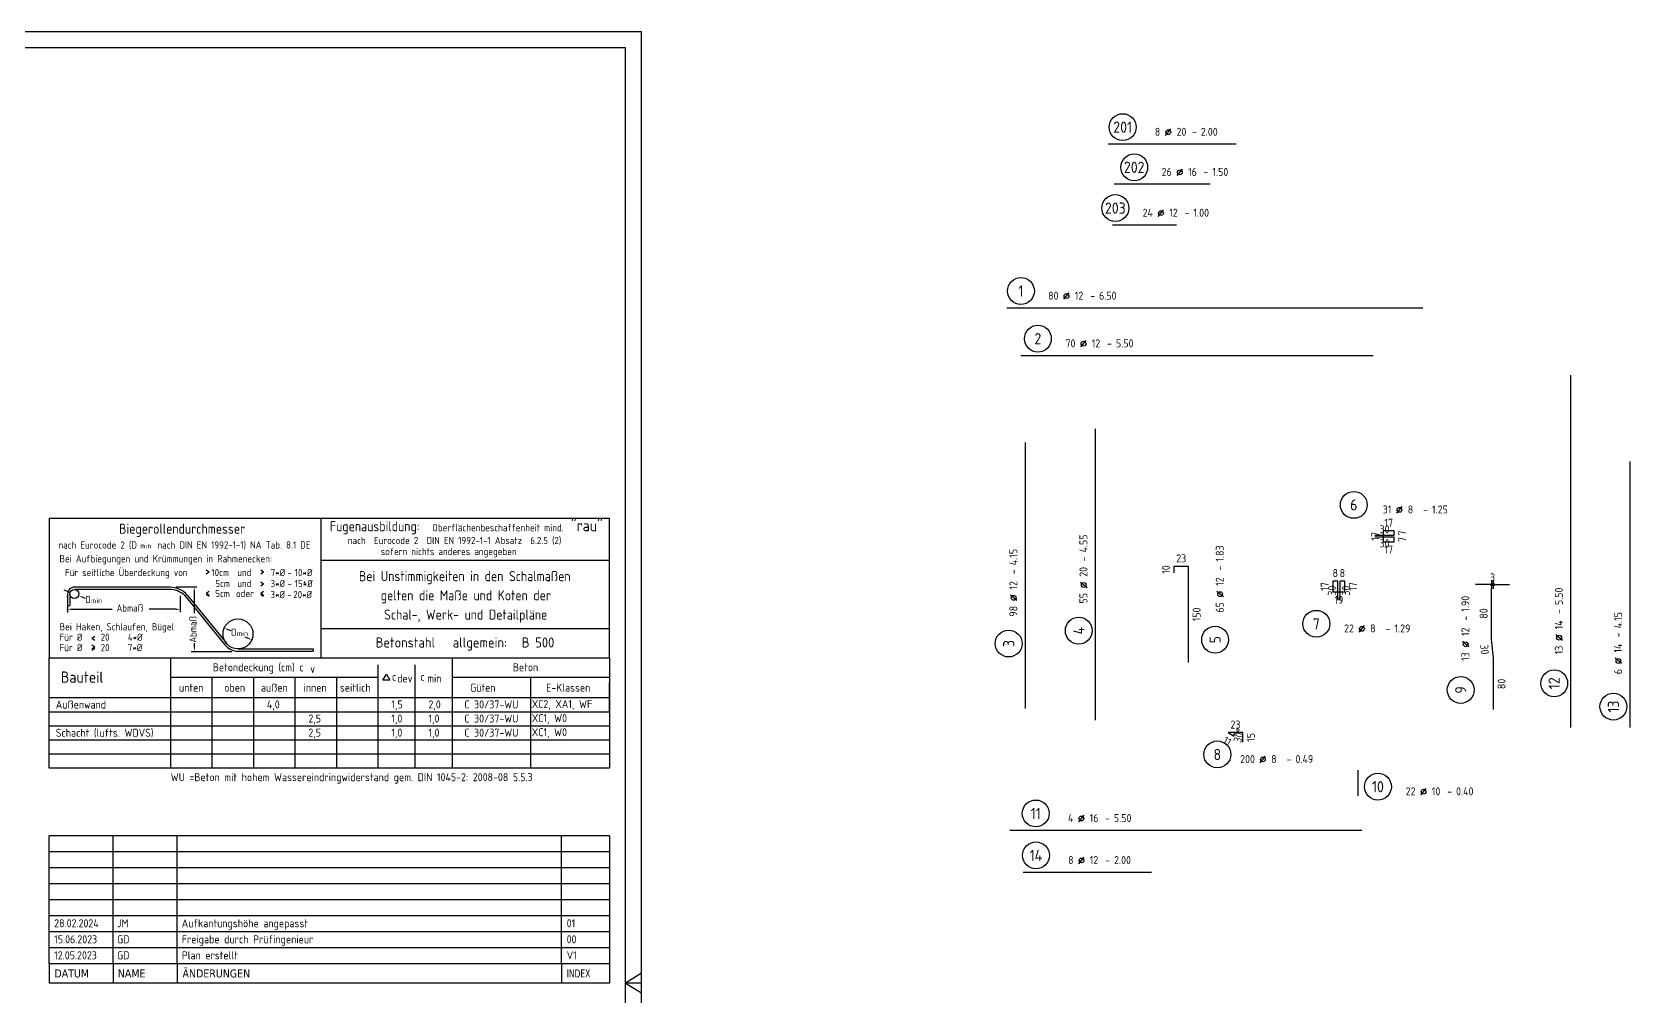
# Model space of a CAD drawing. Extents: x 0 to 57.5, y 0 to 33.7.
# Drawn here: x 32.53 to 57.49, y 14.65 to 29.7 of the extents above; entities that cross this region are included whole.
import ezdxf
from ezdxf.enums import TextEntityAlignment as Align

# ---------------------------------------------------------------- set-up
doc = ezdxf.new("R2010")
doc.units = 0
doc.header["$LTSCALE"] = 0.5
doc.linetypes.add('AUSGEZOGEN', pattern=[1000.01, 1000, 0.01])
for name, color, linetype in [('BET-ANS', 7, 'Continuous'), ('MASSE', 7, 'Continuous'), ('RAHMEN', 7, 'Continuous'), ('RND', 7, 'Continuous'), ('STEMPEL', 7, 'Continuous'), ('TEXT', 7, 'Continuous')]:
    doc.layers.add(name, color=color, linetype=linetype)
doc.styles.add('helv', font='tahoma.ttf')
doc.styles.add('txt', font='isocp.shx')
doc.dimstyles.new('DOT_I', dxfattribs={"dimscale": 0.5, "dimtxt": 0.25, "dimasz": 0.25, "dimexe": 0.1, "dimexo": 0.3, "dimgap": 0.1, "dimtad": 1, "dimdec": 3, "dimzin": 3, "dimtxsty": 'txt', "dimblk": 'DOT', "dimblk1": 'DOT', "dimblk2": 'DOT', "dimsah": 1, "dimcen": 0.1, "dimse1": 1, "dimse2": 1, "dimazin": 0, "dimtfac": 1, "dimtdec": 4, "dimtix": 1, "dimtmove": 2, "dimatfit": 3, "dimfxl": 0, "dimtvp": 1, "dimtolj": 1, "dimtzin": 0, "dimarcsym": 0})

# ---------------------------------------------------------------- blocks, each defined once
blk = doc.blocks.new('Plankopf-ER')
at = {"layer": 'RAHMEN', "color": 7, "linetype": 'Continuous'}
for p, q in [((-0.5, 4.6), (-18, 4.6)), ((-18, 4.1), (-18, 4.6)), ((-16, 4.1), (-16, 4.6)), ((-14, 4.1), (-14, 4.6)), ((-2, 4.1), (-2, 4.6)), ((-0.5, 4.6), (-0.5, 4.1)), ((-0.5, 4.1), (-18, 4.1)), ((-18, 3.6), (-18, 4.1)), ((-16, 3.6), (-16, 4.1)), ((-14, 3.6), (-14, 4.1)), ((-2, 3.6), (-2, 4.1)), ((-0.5, 4.1), (-0.5, 3.6)), ((-0.5, 3.6), (-18, 3.6)), ((-18, 3.1), (-18, 3.6)), ((-16, 3.1), (-16, 3.6)), ((-14, 3.1), (-14, 3.6)), ((-2, 3.1), (-2, 3.6)), ((-0.5, 3.6), (-0.5, 3.1)), ((-0.5, 3.1), (-18, 3.1)), ((-18, 2.6), (-18, 3.1)), ((-16, 2.6), (-16, 3.1)), ((-14, 2.6), (-14, 3.1)), ((-2, 2.6), (-2, 3.1)), ((-0.5, 3.1), (-0.5, 2.6)), ((-0.5, 2.6), (-18, 2.6)), ((-18, 2.1), (-18, 2.6)), ((-16, 2.1), (-16, 2.6)), ((-14, 2.1), (-14, 2.6)), ((-2, 2.1), (-2, 2.6)), ((-0.5, 2.6), (-0.5, 2.1)), ((-0.5, 2.1), (-18, 2.1)), ((-18, 1.6), (-18, 2.1)), ((-16, 1.6), (-16, 2.1)), ((-14, 1.6), (-14, 2.1)), ((-2, 1.6), (-2, 2.1)), ((-0.5, 2.1), (-0.5, 1.6)), ((-0.5, 1.6), (-18, 1.6)), ((-18, 1.1), (-18, 1.6)), ((-16, 1.1), (-16, 1.6)), ((-14, 1.1), (-14, 1.6)), ((-2, 1.1), (-2, 1.6)), ((-0.5, 1.6), (-0.5, 1.1)), ((-0.5, 1.1), (-18, 1.1)), ((-18, 0.6), (-18, 1.1)), ((-16, 0.6), (-16, 1.1)), ((-14, 0.6), (-14, 1.1)), ((-2, 0.6), (-2, 1.1)), ((-0.5, 1.1), (-0.5, 0.6)), ((-0.5, 0.6), (-18, 0.6)), ((-18, 0.6), (-18, 0)), ((-16, 0.6), (-16, 0)), ((-14, 0.6), (-14, 0)), ((-2, 0.6), (-2, 0)), ((-0.5, 0.6), (-0.5, 0)), ((-0.5, 0), (-18, 0))]:
    blk.add_line(p, q, dxfattribs=at)
at = {"layer": 'RAHMEN', "color": 7, "linetype": 'Continuous', "style": 'txt'}
for tag, p in [('INDEX-D8', (-17.841, 4.242)), ('INDEX-N8', (-15.876, 4.242)), ('INDEX-X8', (-13.857, 4.242)), ('INDEX8', (-1.833, 4.242)), ('INDEX-D7', (-17.841, 3.742)), ('INDEX-N7', (-15.876, 3.742)), ('INDEX-X7', (-13.857, 3.742)), ('INDEX7', (-1.833, 3.742)), ('INDEX-D6', (-17.841, 3.242)), ('INDEX-N6', (-15.876, 3.242)), ('INDEX-X6', (-13.857, 3.242)), ('INDEX6', (-1.833, 3.242)), ('INDEX-D5', (-17.841, 2.742)), ('INDEX-N5', (-15.876, 2.742)), ('INDEX-X5', (-13.857, 2.742)), ('INDEX5', (-1.833, 2.742)), ('INDEX-D4', (-17.841, 2.242)), ('INDEX-N4', (-15.876, 2.242)), ('INDEX-X4', (-13.857, 2.242)), ('INDEX4', (-1.833, 2.242)), ('INDEX-D3', (-17.841, 1.742)), ('INDEX-N3', (-15.876, 1.742)), ('INDEX-X3', (-13.857, 1.742)), ('INDEX3', (-1.833, 1.742)), ('INDEX-D2', (-17.841, 1.242)), ('INDEX-N2', (-15.876, 1.242)), ('INDEX-X2', (-13.857, 1.242)), ('INDEX2', (-1.833, 1.242)), ('INDEX-D1', (-17.841, 0.742)), ('INDEX-N1', (-15.876, 0.742)), ('INDEX-X1', (-13.857, 0.742)), ('INDEX1', (-1.833, 0.742))]:
    blk.add_attdef(tag, p, '', height=0.25, dxfattribs=at)
at = {"layer": 'STEMPEL', "color": 7, "linetype": 'Continuous', "style": 'helv'}
for s, p in [('DATUM', (-17.833, 0.176)), ('NAME', (-15.853, 0.176)), ('ÄNDERUNGEN', (-13.833, 0.176))]:
    blk.add_text(s, height=0.25, dxfattribs=at).set_placement(p)
at = {"layer": 'STEMPEL', "color": 7, "linetype": 'Continuous', "style": 'helv', "width": 0.8}
blk.add_text('INDEX', height=0.25, dxfattribs=at).set_placement((-1.833, 0.176))
blk = doc.blocks.new('RND_AUSZ')
at = {"layer": 'RND', "color": 7, "linetype": 'Continuous'}
blk.add_line((1.341, 0.262), (1.509, 0.466), dxfattribs=at)
at = {"layer": 'RND', "color": 1, "linetype": 'Continuous'}
blk.add_circle((0, 0.52), 0.42, dxfattribs=at)
at = {"layer": 'RND', "color": 7, "linetype": 'Continuous'}
blk.add_circle((1.425, 0.364), 0.075, dxfattribs=at)
at = {"layer": 'RND', "color": 7, "linetype": 'Continuous', "style": 'txt'}
blk.add_text('-', height=0.25, dxfattribs=at).set_placement((2.163, 0.25))
for tag, p in [('WIEOFT', (-0.536, 0.25)), ('STK', (1.174, 0.25))]:
    blk.add_attdef(tag, text='', height=0.25, dxfattribs=at).set_placement(p, align=Align.RIGHT)
at = {"layer": 'RND', "color": 1, "linetype": 'Continuous', "style": 'txt'}
blk.add_attdef('POS', text='', height=0.35, dxfattribs=at).set_placement((0, 0.52), align=Align.MIDDLE)
at = {"layer": 'RND', "color": 7, "linetype": 'Continuous', "style": 'txt'}
for tag, p in [('DS', (1.683, 0.25)), ('LANG', (2.441, 0.25)), ('TEXT', (3.669, 0.25))]:
    blk.add_attdef(tag, p, '', height=0.25, dxfattribs=at)
blk = doc.blocks.new('*D18')
at = {"layer": 'Defpoints', "color": 0, "linetype": 'AUSGEZOGEN', "transparency": 16777216}
for p in [(51.213, 18.761), (51.261, 18.734), (51.307, 18.727), (51.328, 18.761)]:
    blk.add_point(p, dxfattribs=at)
at = {"layer": 'RND', "color": 0, "linetype": 'AUSGEZOGEN', "lineweight": -2, "transparency": 16777216}
blk.add_arc((51.213, 18.761), 0.1, 330, 0, dxfattribs=at)
at = {"layer": 'RND', "color": 0, "linetype": 'AUSGEZOGEN', "transparency": 16777216, "insert": (51.382, 18.716), "char_height": 0.125, "attachment_point": 5, "rotation": 75, "style": 'txt'}
blk.add_mtext('\\A1;30°', dxfattribs=at)
blk = doc.blocks.new('DOT')
at = {"layer": 'MASSE', "color": 7, "linetype": 'Continuous'}
for p, q in [((0, 0), (-1, 0)), ((0, 0.54), (0, -0.54))]:
    blk.add_line(p, q, dxfattribs=at)
at = {"layer": 'MASSE', "color": 7, "linetype": 'Continuous', "const_width": 0.2}
blk.add_lwpolyline([(-0.1, 0, 1), (0.1, 0, 1)], format="xyb", close=True, dxfattribs=at)
blk = doc.blocks.new('*D19')
at = {"layer": 'Defpoints', "color": 0, "linetype": 'AUSGEZOGEN', "transparency": 16777216}
for p in [(55.329, 21.071), (55.359, 21.071), (55.359, 21.071)]:
    blk.add_point(p, dxfattribs=at)
at = {"layer": 'RND', "color": 0, "linetype": 'AUSGEZOGEN', "lineweight": -2, "transparency": 16777216}
for p, q in [((55.204, 21.071), (55.079, 21.071)), ((55.329, 21.071), (55.359, 21.071)), ((55.484, 21.071), (55.609, 21.071))]:
    blk.add_line(p, q, dxfattribs=at)
at = {"layer": 'RND', "color": 0, "linetype": 'AUSGEZOGEN', "lineweight": -2, "transparency": 16777216, "xscale": 0.125, "yscale": 0.125, "zscale": 0.125}
blk.add_blockref('DOT', (55.329, 21.071), dxfattribs=at)
at = {"layer": 'RND', "color": 0, "linetype": 'AUSGEZOGEN', "lineweight": -2, "transparency": 16777216, "xscale": 0.125, "yscale": 0.125, "zscale": 0.125, "rotation": 180}
blk.add_blockref('DOT', (55.359, 21.071), dxfattribs=at)
at = {"layer": 'RND', "color": 0, "linetype": 'AUSGEZOGEN', "transparency": 16777216, "insert": (55.344, 21.183), "char_height": 0.125, "attachment_point": 5, "style": 'txt'}
blk.add_mtext('\\A1;3', dxfattribs=at)
blk = doc.blocks.new('DINA1')
at = {"layer": 'RAHMEN'}
for p, q in [((84.1, 59.4), (0, 59.4)), ((84.1, 0), (84.1, 59.4))]:
    blk.add_line(p, q, dxfattribs=at)
at = {"layer": 'RAHMEN', "color": 5}
for p, q in [((83.6, 58.9), (2, 58.9)), ((83.6, 0.5), (83.6, 58.9))]:
    blk.add_line(p, q, dxfattribs=at)
at = {"layer": 'RAHMEN', "color": 7, "linetype": 'Continuous'}
for p, q in [((84.1, 30.01), (83.6, 29.7)), ((83.6, 29.7), (84.1, 29.39))]:
    blk.add_line(p, q, dxfattribs=at)

msp = doc.modelspace()

# ---------------------------------------------------------------- linework, layer by layer
at = {"layer": 'RAHMEN', "color": 5, "linetype": 'Continuous'}
for p, q in [((32.8, 22.10913), (41.55, 22.10913)), ((32.8, 22.10913), (32.8, 19.93006)), ((37.0492, 19.93006), (37.0492, 22.10913)), ((41.55, 19.93006), (41.55, 22.10913)), ((41.55, 19.07649), (41.55, 19.53884))]:
    msp.add_line(p, q, dxfattribs=at)
at = {"layer": 'RAHMEN', "color": 7, "linetype": 'AUSGEZOGEN'}
for p, q in [((35.29807, 21.26638), (35.25441, 21.29695)), ((35.29807, 21.26638), (35.25441, 21.23582)), ((36.14799, 21.26638), (36.10433, 21.29695)), ((36.14799, 21.26638), (36.10433, 21.23582)), ((37.0492, 21.4516), (41.55, 21.4516)), ((35.25441, 20.93855), (35.29807, 20.96912)), ((36.10433, 20.93855), (36.14799, 20.96912)), ((36.14847, 21.07666), (36.10481, 21.10722)), ((36.14847, 21.07666), (36.10481, 21.04609)), ((35.25441, 20.93855), (35.29807, 20.90798)), ((35.25441, 20.91916), (35.29807, 20.88859)), ((36.10433, 20.93855), (36.14799, 20.90798)), ((36.10433, 20.91916), (36.14799, 20.88859)), ((33.46941, 20.23578), (33.51306, 20.26635)), ((33.46941, 20.23578), (33.51306, 20.20521)), ((37.0492, 20.3877), (41.55, 20.3877)), ((33.51306, 20.09491), (33.46941, 20.12548)), ((33.51306, 20.09491), (33.46941, 20.06434)), ((33.51306, 20.07552), (33.46941, 20.04495)), ((32.8, 19.30751), (41.55, 19.30751)), ((32.8, 19.08751), (41.55, 19.08751)), ((32.8, 18.86751), (41.55, 18.86751)), ((32.8, 18.64751), (41.55, 18.64751)), ((32.8, 18.42751), (41.55, 18.42751))]:
    msp.add_line(p, q, dxfattribs=at)
at = {"layer": 'RAHMEN', "color": 7, "linetype": 'Continuous'}
for p, q in [((33.12966, 20.95043), (33.03639, 20.98632)), ((34.69123, 21.03094), (33.19567, 21.03094)), ((34.67853, 20.99551), (33.19567, 20.99551)), ((34.78261, 21.03431), (35.10883, 21.03431)), ((35.06646, 20.96694), (35.06646, 20.62601)), ((33.08937, 20.92464), (33.08937, 20.74748)), ((33.08937, 20.74748), (33.1248, 20.74748)), ((33.08937, 20.73612), (33.08937, 20.63573)), ((33.1248, 20.92464), (33.1248, 20.74748)), ((33.31546, 20.87895), (33.3625, 20.86085)), ((34.84928, 20.89494), (34.84928, 20.64152)), ((34.91372, 20.90619), (35.54367, 20.13092)), ((34.96221, 20.90197), (35.56839, 20.15594)), ((33.15687, 20.68652), (33.78512, 20.68652)), ((34.78178, 20.68652), (34.36338, 20.68652)), ((35.64113, 20.34822), (35.59725, 20.36714)), ((35.90316, 20.23524), (35.86232, 20.25285)), ((35.01977, 20.02902), (35.65322, 20.02902)), ((35.07097, 20.09652), (35.07097, 20.15564)), ((35.75321, 20.06712), (36.92247, 20.06662)), ((35.75321, 20.03119), (36.92247, 20.03119)), ((36.92247, 20.06662), (36.92247, 20.03119)), ((34.70073, 18.23342), (34.70073, 19.93006)), ((37.93977, 18.20751), (37.93977, 19.82047)), ((38.51908, 18.20751), (38.51908, 19.82047)), ((39.0984, 18.20751), (39.0984, 19.93006)), ((35.34854, 18.20751), (35.34854, 19.62813)), ((35.99635, 18.20751), (35.99635, 19.62813)), ((36.64415, 18.20751), (36.64415, 19.62813)), ((37.29196, 18.20751), (37.29196, 19.62813)), ((40.3242, 18.20751), (40.3242, 19.62813)), ((34.70073, 18.20751), (34.70073, 19.30751)), ((37.93977, 18.20751), (37.93977, 19.30751)), ((42.05, 14.85), (41.8, 14.85))]:
    msp.add_line(p, q, dxfattribs=at)
at = {"layer": 'RAHMEN', "color": 1, "linetype": 'Continuous'}
for p, q in [((34.70073, 19.62813), (37.93977, 19.62813)), ((39.0984, 19.62813), (41.55, 19.62813))]:
    msp.add_line(p, q, dxfattribs=at)
at = {"layer": 'RAHMEN', "color": 5, "linetype": 'AUSGEZOGEN'}
msp.add_lwpolyline([(32.8, 19.93006), (41.55, 19.93006), (41.55, 18.20751), (32.8, 18.20751)], close=True, dxfattribs=at)
at = {"layer": 'RAHMEN', "color": 1, "linetype": 'Continuous'}
msp.add_lwpolyline([(38.06859, 19.67274), (38.1231, 19.57833), (38.01408, 19.57833)], close=True, dxfattribs=at)
at = {"layer": 'RAHMEN', "color": 7, "linetype": 'Continuous'}
for centre, radius in [((33.19567, 20.92464), 0.07086), ((35.75021, 20.30119), 0.23407)]:
    msp.add_circle(centre, radius, dxfattribs=at)
for centre, radius, start, end in [((33.19567, 20.92464), 0.1063, 89.999981, 180), ((34.67853, 20.64119), 0.35432, 48.410685, 89.999997), ((34.69123, 20.68179), 0.34915, 39.095644, 90), ((35.75321, 20.30119), 0.27, 219.095644, 270)]:
    msp.add_arc(centre, radius, start, end, dxfattribs=at)
for p in [(36.78747, 21.11175), (33.08937, 20.88366), (33.08937, 20.68652), (35.53527, 20.39387), (35.96515, 20.20851)]:
    msp.add_point(p, dxfattribs=at)
for points in [[(33.07765, 20.96109), (33.08392, 20.97738), (33.12966, 20.95043)], [(35.07771, 20.96694), (35.05521, 20.96694), (35.06646, 21.03444)], [(33.31232, 20.8708), (33.31859, 20.88709), (33.26658, 20.89775)], [(33.15687, 20.67527), (33.15687, 20.69777), (33.08937, 20.68652)], [(34.78178, 20.67527), (34.78178, 20.69777), (34.84928, 20.68652)], [(35.59279, 20.35681), (35.6017, 20.37747), (35.53527, 20.39387)], [(35.89871, 20.22491), (35.90762, 20.24557), (35.96515, 20.20851)], [(35.08222, 20.09652), (35.05972, 20.09652), (35.07097, 20.02902)]]:
    msp.add_solid(points, dxfattribs=at)
at = {"layer": 'RND', "color": 1, "linetype": 'AUSGEZOGEN'}
for points in [[(49.33966, 27.9538), (51.33966, 27.9538)], [(49.43404, 27.32734), (50.93404, 27.32734)], [(49.40844, 26.68998), (50.40844, 26.68998)], [(47.75658, 25.39493), (54.25658, 25.39493)], [(47.97612, 24.65064), (53.47612, 24.65064)], [(56.56598, 18.84276), (56.56598, 24.34276)], [(49.14117, 18.95563), (49.14117, 23.50563)], [(48.04672, 19.13873), (48.04672, 23.28873)], [(57.49028, 18.84276), (57.49028, 22.99276)], [(53.50665, 21.84166), (53.80665, 21.84166), (53.80665, 21.91166), (53.63665, 21.91166), (53.63665, 21.74166), (53.80665, 21.74166), (53.80665, 21.81166), (53.50665, 21.81166)], [(50.59619, 19.85622), (50.59619, 21.35622), (50.36619, 21.35622), (50.36619, 21.25622)], [(52.92769, 20.82716), (52.92769, 21.12716), (52.84769, 21.12716), (52.84769, 20.95716), (53.03769, 20.95716), (53.03769, 21.12716), (52.95769, 21.12716), (52.95769, 20.82716)], [(55.35852, 19.1208), (55.35852, 19.9208), (55.32852, 20.2208), (55.32852, 21.0208)], [(51.44318, 18.61124), (51.44318, 18.76124), (51.21318, 18.76124), (51.30844, 18.70624)], [(53.24438, 17.77159), (53.24438, 18.17159)], [(47.80383, 17.23818), (53.30383, 17.23818)], [(48.01464, 16.58288), (50.01464, 16.58288)]]:
    msp.add_lwpolyline(points, dxfattribs=at)

# ---------------------------------------------------------------- block references
at = {"layer": 'BET-ANS', "xscale": 0.5, "yscale": 0.5, "zscale": 0.5}
msp.add_blockref('Plankopf-ER', (41.8, 14.85), dxfattribs=at).add_auto_attribs({'INDEX1': 'V1', 'INDEX-N1': 'GD', 'INDEX-D1': '12.05.2023', 'INDEX-X1': 'Plan erstellt', 'INDEX2': '00', 'INDEX-N2': 'GD', 'INDEX-D2': '15.06.2023', 'INDEX-X2': 'Freigabe durch Prüfingenieur', 'INDEX3': '01', 'INDEX-N3': 'JM', 'INDEX-D3': '28.02.2024', 'INDEX-X3': 'Aufkantungshöhe angepasst'})
at = {"layer": 'RAHMEN', "color": 7, "linetype": 'AUSGEZOGEN', "xscale": 0.5, "yscale": 0.5, "zscale": 0.5}
msp.add_blockref('DINA1', (0, 0), dxfattribs=at)
at = {"layer": 'RND', "color": 1, "linetype": 'AUSGEZOGEN', "xscale": 0.5, "yscale": 0.5, "zscale": 0.5}
for p, values in [((49.5665, 27.9538), {'POS': '201', 'STK': '8', 'DS': '20', 'LANG': '2.00'}), ((52.59069, 20.19951), {'POS': '7', 'STK': '22', 'DS': '8', 'LANG': '1.29'}), ((51.04453, 18.15971), {'POS': '8', 'STK': '200', 'DS': '8', 'LANG': '0.49'}), ((48.21206, 16.58288), {'POS': '14', 'STK': '8', 'DS': '12', 'LANG': '2.00'})]:
    msp.add_blockref('RND_AUSZ', p, dxfattribs=at).add_auto_attribs(values)
at = {"layer": 'RND', "color": 102, "linetype": 'AUSGEZOGEN', "xscale": 0.5, "yscale": 0.5, "zscale": 0.5}
msp.add_blockref('RND_AUSZ', (49.74682, 27.32734), dxfattribs=at).add_auto_attribs({'POS': '202', 'STK': '26', 'DS': '16', 'LANG': '1.50'})
at = {"layer": 'RND', "color": 7, "linetype": 'AUSGEZOGEN', "xscale": 0.5, "yscale": 0.5, "zscale": 0.5}
for p, values in [((49.45198, 26.68998), {'POS': '203', 'STK': '24', 'DS': '12', 'LANG': '1.00'}), ((47.97718, 25.39493), {'POS': '1', 'STK': '80', 'DS': '12', 'LANG': '6.50'}), ((48.24191, 24.65064), {'POS': '2', 'STK': '70', 'DS': '12', 'LANG': '5.50'}), ((53.17647, 22.05664), {'POS': '6', 'STK': '31', 'DS': '8', 'LANG': '1.25'}), ((53.55319, 17.65576), {'POS': '10', 'STK': '22', 'DS': '10', 'LANG': '0.40'}), ((48.20919, 17.23818), {'POS': '11', 'STK': '4', 'DS': '16', 'LANG': '5.50'})]:
    msp.add_blockref('RND_AUSZ', p, dxfattribs=at).add_auto_attribs(values)
at = {"layer": 'RND', "color": 1, "linetype": 'AUSGEZOGEN', "xscale": 0.5, "yscale": 0.5, "zscale": 0.5, "rotation": 90}
msp.add_blockref('RND_AUSZ', (49.14117, 20.35227), dxfattribs=at).add_auto_attribs({'POS': '4', 'STK': '55', 'DS': '20', 'LANG': '4.55'})
at = {"layer": 'RND', "color": 7, "linetype": 'AUSGEZOGEN', "xscale": 0.5, "yscale": 0.5, "zscale": 0.5, "rotation": 90}
for p, values in [((48.04672, 20.15169), {'POS': '3', 'STK': '98', 'DS': '12', 'LANG': '4.15'}), ((51.27026, 20.21029), {'POS': '5', 'STK': '65', 'DS': '12', 'LANG': '1.83'}), ((56.56598, 19.53071), {'POS': '12', 'STK': '13', 'DS': '14', 'LANG': '5.50'}), ((55.10606, 19.42724), {'POS': '9', 'STK': '13', 'DS': '12', 'LANG': '1.90'}), ((57.49028, 19.16657), {'POS': '13', 'STK': '6', 'DS': '14', 'LANG': '4.15'})]:
    msp.add_blockref('RND_AUSZ', p, dxfattribs=at).add_auto_attribs(values)

# ---------------------------------------------------------------- texts
at = {"layer": 'RAHMEN', "color": 1, "linetype": 'Continuous', "style": 'txt', "width": 0.95}
for s, p in [('Biegerollendurchmesser', (34.87787, 21.86482)), ('Fugenausbildung:', (37.88604, 21.90431)), ('Bei Unstimmigkeiten in den Schalmaßen', (39.29249, 21.12497)), ('gelten die Maße und Koten der', (39.30945, 20.82497)), ('Schal-, Werk- und Detailpläne', (39.30594, 20.52497))]:
    msp.add_text(s, height=0.1575, dxfattribs=at).set_placement(p, align=Align.CENTER)
at = {"layer": 'RAHMEN', "color": 7, "linetype": 'Continuous', "style": 'txt'}
for s, p in [('Oberflächenbeschaffenheit mind.', (38.78445, 21.90431)), ('nach  Eurocode 2  DIN EN 1992-1-1 Absatz  6.2.5 (2)', (37.46623, 21.70442)), ('Bei Aufbiegungen und Krümmungen in Rahmenecken:', (32.96179, 21.41956)), ('sofern nichts anderes angegeben', (37.9795, 21.53124)), ('10cm', (35.33503, 21.20339)), ('und', (35.73934, 21.20339)), ('7*%%C', (36.26098, 21.20339)), ('-', (36.52249, 21.20339)), ('10*%%C', (36.63744, 21.20339)), ('5cm', (35.39444, 20.87556)), ('5cm', (35.39539, 21.03154)), ('oder', (35.71905, 20.87556)), ('und', (35.73982, 21.03154)), ('3*%%C', (36.25808, 20.85969)), ('3*%%C', (36.25953, 21.03154)), ('-', (36.52104, 21.03154)), ('20*%%C', (36.61293, 20.85969)), ('15*%%C', (36.63744, 21.03154)), ('D', (33.36463, 20.78216)), ('Abmaß', (33.85262, 20.65007)), ('-', (36.51959, 20.85969)), ('Bei Haken, Schlaufen, Bügel', (32.96397, 20.35783)), ('Für %%C', (32.96374, 20.19391)), ('20', (33.60574, 20.19391)), ('4*%%C', (34.02962, 20.19391)), ('D', (35.64181, 20.27175)), ('Für %%C', (32.96391, 20.03191)), ('20', (33.60592, 20.03191)), ('7*%%C', (34.02962, 20.03191))]:
    msp.add_text(s, height=0.1125, dxfattribs=at).set_placement(p)
msp.add_text('nach Eurocode 2 (D     nach DIN EN 1992-1-1) NA Tab. 8.1 DE', height=0.1125, dxfattribs=at).set_placement((34.91401, 21.63382), align=Align.CENTER)
msp.add_text('Für seitliche Überdeckung von', height=0.1125, dxfattribs=at).set_placement((34.96272, 21.20339), align=Align.RIGHT)
msp.add_text('Abmaß', height=0.1125, rotation=90, dxfattribs=at).set_placement((35.10291, 20.16418))
at = {"layer": 'RAHMEN', "color": 1, "linetype": 'Continuous', "style": 'txt'}
for s, height, p in [('Betonstahl', 0.1575, (37.90074, 20.08906)), ('allgemein:', 0.1575, (39.10409, 20.08906)), ('B 500 ', 0.1575, (40.1828, 20.08906)), ('Betondeckung (cm) c', 0.125, (35.3563, 19.71818)), ('v', 0.125, (36.87796, 19.69174)), ('Beton', 0.125, (40.04256, 19.71818)), ('Bauteil', 0.175, (32.98272, 19.5398)), ('c', 0.125, (38.15469, 19.5699)), ('dev', 0.125, (38.23623, 19.54346)), ('c', 0.125, (38.59691, 19.5699)), ('min', 0.125, (38.70546, 19.54346)), ('WU =Beton mit hohem Wassereindringwiderstand gem. DIN 1045-2: 2008-08 5.5.3', 0.125, (34.69899, 18.0022))]:
    msp.add_text(s, height=height, dxfattribs=at).set_placement(p)
at = {"layer": 'RND', "color": 7, "linetype": 'AUSGEZOGEN', "style": 'txt'}
for s, p in [('30', (53.65665, 21.93666)), ('17', (53.72165, 22.03666)), ('30', (53.65665, 21.71666)), ('23', (50.48119, 21.48122)), ('17', (53.72165, 21.61666)), ('8', (52.88769, 21.25216)), ('8', (52.99769, 21.25216)), ('19', (52.94269, 20.83216)), ('23', (51.32818, 18.88624))]:
    msp.add_text(s, height=0.125, dxfattribs=at).set_placement(p, align=Align.MIDDLE)
for s, rotation, p in [('17', 90, (53.51165, 21.82666)), ('7', 90, (53.93165, 21.87666)), ('7', 90, (53.93165, 21.77666)), ('10', 90, (50.24119, 21.30622)), ('17', 90, (52.72269, 21.04216)), ('30', 90, (52.83269, 20.97716)), ('30', 90, (53.05269, 20.97716)), ('17', 90, (53.16269, 21.04216)), ('150', 90, (50.72119, 20.60622)), ('80', 90, (55.20352, 20.6208)), ('30', 275.710593, (55.21914, 20.05836)), ('80', 90, (55.48352, 19.5208)), ('15', 90, (51.56818, 18.68624)), ('11', 330, (51.19831, 18.62549))]:
    msp.add_text(s, height=0.125, rotation=rotation, dxfattribs=at).set_placement(p, align=Align.MIDDLE)
at = {"layer": 'TEXT', "color": 1, "style": 'txt'}
msp.add_text('"rau"', height=0.175, dxfattribs=at).set_placement((40.94935, 21.90394))
at = {"layer": 'TEXT', "color": 7, "linetype": 'AUSGEZOGEN', "style": 'txt'}
for s, height, p in [('min', 0.08016, (34.22373, 21.6361)), ('min', 0.08016, (33.45522, 20.78077)), ('min', 0.08016, (35.73239, 20.27036)), ('unten', 0.125, (34.82875, 19.40002)), ('oben', 0.125, (35.53626, 19.40002)), ('außen', 0.125, (36.10767, 19.40002)), ('innen', 0.125, (36.77433, 19.40002)), ('seitlich', 0.125, (37.34202, 19.40002)), ('Güten', 0.125, (39.37635, 19.40002)), ('E-Klassen', 0.125, (40.56392, 19.40002)), ('Außenwand', 0.125, (32.90437, 19.1359)), ('4,0', 0.125, (36.20199, 19.13778)), ('1,5', 0.125, (38.14541, 19.13778)), ('2,0', 0.125, (38.72473, 19.13778)), ('C 30/37-WU', 0.125, (39.28549, 19.13778)), ('XC2, XA1, WF', 0.125, (40.33864, 19.14464)), ('2,5', 0.125, (36.8498, 18.91778)), ('1,0', 0.125, (38.14541, 18.91778)), ('1,0', 0.125, (38.72473, 18.91778)), ('C 30/37-WU', 0.125, (39.28549, 18.91778)), ('XC1, W0', 0.125, (40.33864, 18.92464)), ('Schacht (lufts. WDVS)', 0.125, (32.90437, 18.6959)), ('2,5', 0.125, (36.8498, 18.69778)), ('1,0', 0.125, (38.14541, 18.69778)), ('1,0', 0.125, (38.72473, 18.69778)), ('C 30/37-WU', 0.125, (39.28549, 18.69778)), ('XC1, W0', 0.125, (40.33864, 18.70464))]:
    msp.add_text(s, height=height, dxfattribs=at).set_placement(p)

# ---------------------------------------------------------------- dimensions: what is measured, and where the dimension line sits
at = {"layer": 'RND', "color": 7, "linetype": 'AUSGEZOGEN'}
dim = msp.add_linear_dim(base=(55.35852, 21.0708), p1=(55.32852, 21.0708), p2=(55.35852, 21.0708), dimstyle='DOT_I', override={"dimdec": 0, "dimlfac": 100, "dimrnd": 0.0005}, dxfattribs=at)
dim.commit()
dim.dimension.update_dxf_attribs({"geometry": '*D19', "text_midpoint": (55.34352, 21.1833)})
dim = msp.add_angular_dim_3p(base=(51.30715, 18.72704), center=(51.21318, 18.76124), p1=(51.26081, 18.73374), p2=(51.32818, 18.76124), dimstyle='DOT_I', override={"dimdec": 4, "dimadec": 0}, dxfattribs=at)
dim.commit()
dim.dimension.update_dxf_attribs({"geometry": '*D18', "text_midpoint": (51.38222, 18.71595), "dimtype": 165})

doc.saveas('drawing.dxf')
